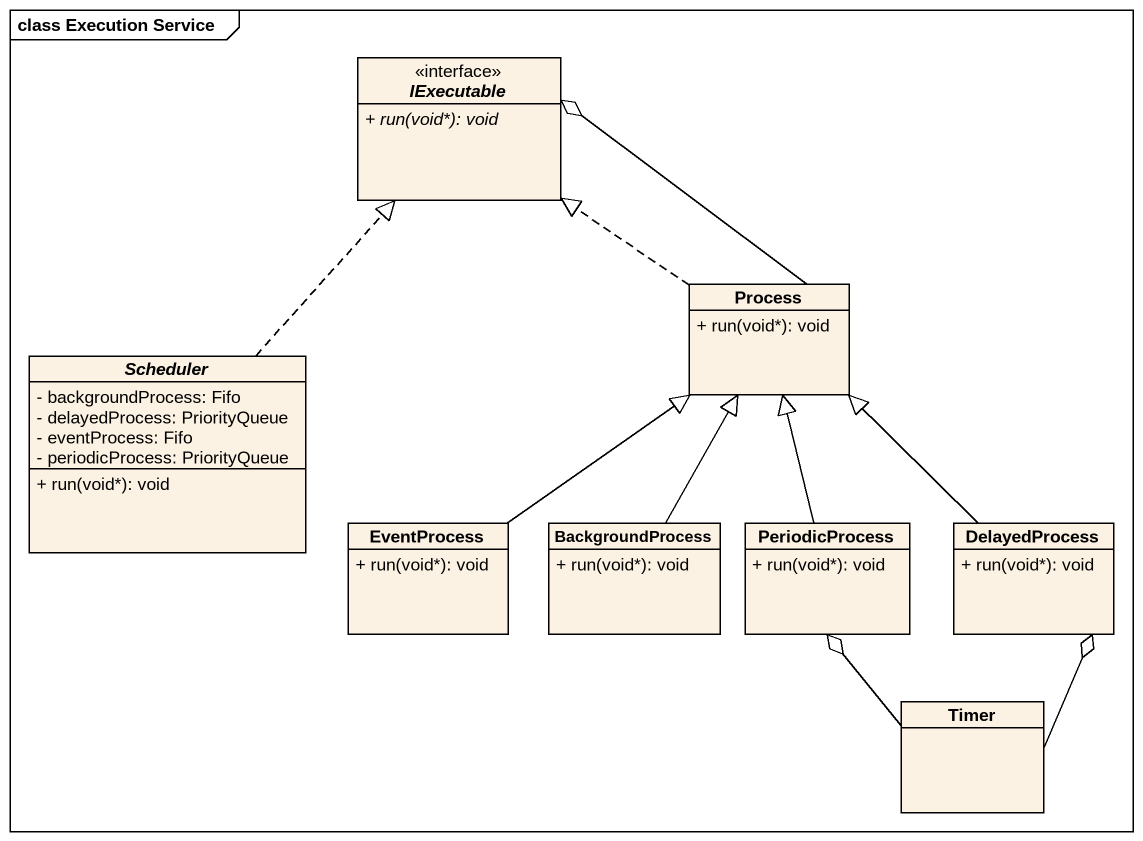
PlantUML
@startuml
mainframe class Execution Service
hide circle
hide empty members
skinparam classAttributeIconSize 0
interface IExecutable <<interface>> {
  {abstract} + run(void*): void
}
class "Process" as Process_ {
  + run(void*): void
}
abstract class Scheduler {
  - backgroundProcess: Fifo
  - delayedProcess: PriorityQueue
  - eventProcess: Fifo
  - periodicProcess: PriorityQueue
  + run(void*): void
}
class EventProcess {
  + run(void*): void
}
class BackgroundProcess {
  + run(void*): void
}
class PeriodicProcess {
  + run(void*): void
}
class DelayedProcess {
  + run(void*): void
}
class Timer
Process_ .up.|> IExecutable
Process_ -up-o IExecutable
Scheduler .up.|> IExecutable
EventProcess -up-|> Process_
BackgroundProcess -up-|> Process_
PeriodicProcess -up-|> Process_
DelayedProcess -up-|> Process_
Timer -up-o PeriodicProcess
Timer -up-o DelayedProcess
@enduml
